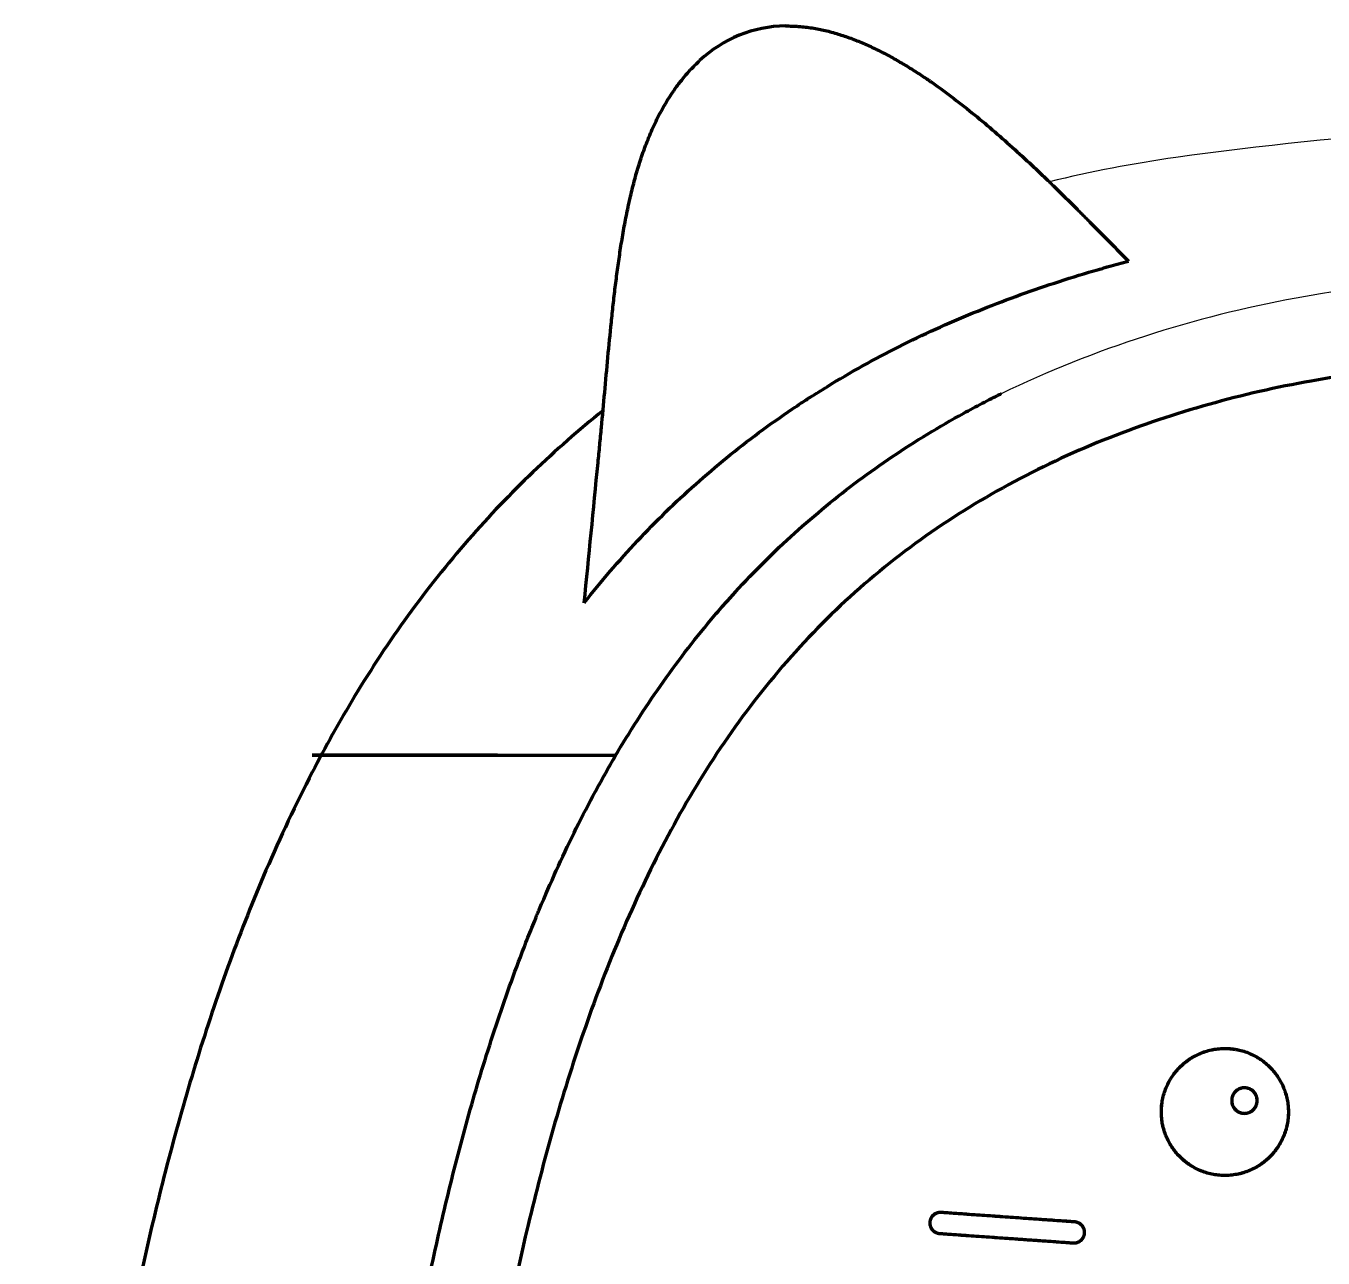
# Model space of a CAD drawing. Extents: x 56 to 5692, y -2843 to -743.
# Drawn here: x 974.9 to 1127.2, y -1911.1 to -1766.4 of the extents above; entities that cross this region are included whole.
import ezdxf

# ---------------------------------------------------------------- set-up
doc = ezdxf.new("R2010")
doc.units = 0
doc.header["$LTSCALE"] = 20
doc.header["$MEASUREMENT"] = 0
doc.layers.add('3', color=3, linetype='CONTINUOUS')

msp = doc.modelspace()

# ---------------------------------------------------------------- linework, layer by layer
at = {"layer": '3', "color": 7, "linetype": 'Continuous', "lineweight": 70}
msp.add_arc((1064.26, -1781.38), 15, 90.7246, 133.2484, dxfattribs=at)
at = {"layer": '3', "color": 7}
for centre, radius, start, end in [((1170.38, -2216.4), 438.75, 82.0799, 97.9201), ((1130.13, -1927.04), 146.6, 97.9201, 103.84), ((1170.38, -2054.53), 260.32, 79.746, 100.254), ((1148.27, -1932.31), 136.12, 100.254, 115.6298)]:
    msp.add_arc(centre, radius, start, end, dxfattribs=at)
at = {"layer": '3', "color": 7, "linetype": 'Continuous', "lineweight": 70}
for points, knots in [([(1064.07, -1766.38), (1064.33, -1766.38), (1064.72, -1766.39), (1065.12, -1766.4), (1065.31, -1766.41), (1065.38, -1766.42), (1065.51, -1766.43), (1065.58, -1766.43), (1066.17, -1766.48), (1066.69, -1766.54), (1067.72, -1766.7), (1068.23, -1766.8), (1069.24, -1767.04), (1069.74, -1767.18), (1070.74, -1767.48), (1071.24, -1767.65), (1072.22, -1768.01), (1072.7, -1768.21), (1073.66, -1768.62), (1074.14, -1768.84), (1075.07, -1769.29), (1075.54, -1769.52), (1076.45, -1770.01), (1076.9, -1770.27), (1077.8, -1770.79), (1078.25, -1771.05), (1079.13, -1771.6), (1079.57, -1771.88), (1080.22, -1772.31), (1080.55, -1772.53), (1080.87, -1772.75), (1081.08, -1772.9), (1081.19, -1772.97), (1082.16, -1773.64), (1083, -1774.26), (1084.65, -1775.52), (1085.47, -1776.17), (1087.08, -1777.48), (1087.87, -1778.15), (1089.44, -1779.51), (1090.22, -1780.2), (1091.76, -1781.59), (1092.53, -1782.3), (1093.67, -1783.37), (1094.04, -1783.73), (1094.8, -1784.44), (1095.17, -1784.81), (1096.29, -1785.89), (1097.03, -1786.62), (1098.14, -1787.72), (1098.69, -1788.28), (1099.24, -1788.83), (1099.61, -1789.2), (1099.79, -1789.39), (1101.43, -1791.05), (1102.89, -1792.53), (1104.35, -1794.02)], [0, 0, 0, 0, 0.015625, 0.023438, 0.023438, 0.027344, 0.027344, 0.03125, 0.03125, 0.0625, 0.0625, 0.09375, 0.09375, 0.125, 0.125, 0.15625, 0.15625, 0.1875, 0.1875, 0.21875, 0.21875, 0.25, 0.25, 0.28125, 0.28125, 0.3125, 0.3125, 0.34375, 0.34375, 0.359375, 0.367188, 0.367188, 0.375, 0.375, 0.4375, 0.4375, 0.5, 0.5, 0.5625, 0.5625, 0.625, 0.625, 0.6875, 0.6875, 0.71875, 0.71875, 0.75, 0.75, 0.8125, 0.8125, 0.84375, 0.859375, 0.859375, 0.875, 0.875, 1, 1, 1, 1]), ([(1040.43, -1834.16), (1040.97, -1828.67), (1041.55, -1822.83), (1042.12, -1816.99), (1042.19, -1816.31), (1042.22, -1815.96), (1042.32, -1814.93), (1042.39, -1814.24), (1042.58, -1812.18), (1042.71, -1810.81), (1042.96, -1808.06), (1043.08, -1806.69), (1043.34, -1803.94), (1043.47, -1802.57), (1043.69, -1800.51), (1043.76, -1799.82), (1043.91, -1798.45), (1043.99, -1797.76), (1044.16, -1796.39), (1044.25, -1795.71), (1044.43, -1794.34), (1044.53, -1793.66), (1044.73, -1792.3), (1044.84, -1791.62), (1045.07, -1790.26), (1045.2, -1789.58), (1045.46, -1788.23), (1045.6, -1787.56), (1045.9, -1786.21), (1046.07, -1785.54), (1046.41, -1784.21), (1046.6, -1783.55), (1046.91, -1782.56), (1047.01, -1782.23), (1047.17, -1781.73), (1047.26, -1781.49), (1047.34, -1781.24), (1047.4, -1781.08), (1047.43, -1781), (1047.7, -1780.26), (1047.95, -1779.62), (1048.49, -1778.35), (1049.07, -1777.1), (1050.07, -1775.29), (1050.83, -1774.13), (1051.35, -1773.43), (1051.45, -1773.29), (1051.61, -1773.08), (1051.66, -1773.01), (1051.77, -1772.88), (1052.04, -1772.53), (1052.32, -1772.2), (1053, -1771.42), (1053.48, -1770.93), (1053.98, -1770.46)], [0, 0, 0, 0, 0.25, 0.265625, 0.265625, 0.28125, 0.28125, 0.3125, 0.3125, 0.375, 0.375, 0.4375, 0.4375, 0.5, 0.5, 0.53125, 0.53125, 0.5625, 0.5625, 0.59375, 0.59375, 0.625, 0.625, 0.65625, 0.65625, 0.6875, 0.6875, 0.71875, 0.71875, 0.75, 0.75, 0.78125, 0.78125, 0.796875, 0.796875, 0.804687, 0.808594, 0.808594, 0.8125, 0.8125, 0.84375, 0.84375, 0.875, 0.90625, 0.9375, 0.9375, 0.945312, 0.945312, 0.949219, 0.949219, 0.953125, 0.96875, 0.96875, 1, 1, 1, 1]), ([(1040.43, -1834.16), (1042.42, -1831.63), (1044.51, -1829.2), (1047.78, -1825.71), (1048.89, -1824.57), (1051.17, -1822.35), (1052.33, -1821.26), (1054.71, -1819.14), (1055.92, -1818.11), (1058.4, -1816.1), (1059.66, -1815.11), (1062.23, -1813.21), (1063.55, -1812.28), (1065.22, -1811.15), (1065.72, -1810.81), (1066.23, -1810.48), (1066.57, -1810.26), (1066.74, -1810.15), (1067.59, -1809.6), (1068.27, -1809.18), (1070.33, -1807.91), (1071.72, -1807.1), (1074.52, -1805.54), (1075.94, -1804.79), (1078.79, -1803.35), (1080.23, -1802.66), (1083.14, -1801.34), (1084.61, -1800.71), (1087.57, -1799.49), (1089.06, -1798.91), (1092.06, -1797.8), (1093.57, -1797.28), (1096.62, -1796.26), (1098.15, -1795.78), (1100.08, -1795.21), (1100.47, -1795.1), (1101.05, -1794.93), (1101.25, -1794.87), (1101.63, -1794.76), (1102.6, -1794.49), (1103.57, -1794.22), (1104.35, -1794.02)], [0, 0, 0, 0, 0.125, 0.125, 0.1875, 0.1875, 0.25, 0.25, 0.3125, 0.3125, 0.375, 0.375, 0.4375, 0.4375, 0.453125, 0.460938, 0.460938, 0.46875, 0.46875, 0.5, 0.5, 0.5625, 0.5625, 0.625, 0.625, 0.6875, 0.6875, 0.75, 0.75, 0.8125, 0.8125, 0.875, 0.875, 0.9375, 0.9375, 0.953125, 0.953125, 0.960937, 0.960937, 0.96875, 1, 1, 1, 1]), ([(1132.72, -1807.06), (1130.41, -1807.34), (1124.03, -1808.3), (1113.73, -1810.65), (1098.13, -1815.85), (1083.56, -1823.52), (1070.9, -1833.77), (1062.56, -1842.6), (1055.42, -1852.35), (1049.41, -1862.74), (1044.39, -1873.57), (1038.81, -1888.36), (1033.53, -1907.21), (1029.08, -1929.92), (1025.92, -1952.45), (1023.76, -1989.65), (1022.45, -2011.41), (1021.69, -2039.71), (1022.44, -2221.48), (1025.36, -2252.32), (1029.11, -2274.53), (1032.67, -2289.73), (1036.98, -2303.26), (1042.03, -2314.94), (1047.77, -2324.77), (1056.28, -2335.59), (1068.39, -2345.34), (1085.15, -2352.87), (1101.22, -2356.8), (1115.45, -2358.87), (1126.75, -2359.92), (1135.56, -2360.34), (1141.48, -2360.48), (1144.46, -2360.52), (1147.42, -2360.53), (1149.4, -2360.53), (1150.38, -2360.53)], [0.0112064, 0.0112064, 0.0112064, 0.0112064, 0.015625, 0.0234375, 0.03125, 0.046875, 0.0546875, 0.0625, 0.0703125, 0.078125, 0.0859375, 0.09375, 0.109375, 0.125, 0.140625, 0.15625, 0.171875, 0.1875, 0.21875, 0.25, 0.265625, 0.28125, 0.296875, 0.3125, 0.328125, 0.34375, 0.375, 0.40625, 0.4375, 0.453125, 0.46875, 0.484375, 0.4882812, 0.4921875, 0.4960938, 0.4999694, 0.4999694, 0.4999694, 0.4999694]), ([(1150.38, -2362.66), (1150.33, -2362.66), (1150.28, -2362.66), (1149.82, -2362.66), (1147.76, -2362.66), (1145.7, -2362.66), (1142.41, -2362.63), (1140.76, -2362.61), (1138.3, -2362.56), (1137.48, -2362.54), (1135.84, -2362.49), (1134.2, -2362.44), (1132.56, -2362.39), (1131.33, -2362.34), (1130.72, -2362.31), (1130, -2362.28), (1129.7, -2362.27), (1129.49, -2362.26), (1129.39, -2362.25), (1127.65, -2362.17), (1126.04, -2362.08), (1122.86, -2361.89), (1121.28, -2361.78), (1118.18, -2361.55), (1116.65, -2361.42), (1113.62, -2361.14), (1112.12, -2360.99), (1109.16, -2360.67), (1107.7, -2360.5), (1104.81, -2360.14), (1103.39, -2359.94), (1101.27, -2359.63), (1100.57, -2359.53), (1099.53, -2359.36), (1099.18, -2359.31), (1098.49, -2359.19), (1098.14, -2359.14), (1096.43, -2358.85), (1095.08, -2358.61), (1092.44, -2358.1), (1091.15, -2357.84), (1088.6, -2357.29), (1087.36, -2357), (1084.9, -2356.4), (1083.7, -2356.09), (1081.33, -2355.45), (1080.16, -2355.11), (1077.87, -2354.41), (1076.74, -2354.04), (1073.42, -2352.91), (1071.28, -2352.1), (1068.94, -2351.11), (1068.68, -2351), (1068.17, -2350.77), (1067.4, -2350.43), (1066.64, -2350.09), (1065.14, -2349.38), (1064.16, -2348.89), (1061.28, -2347.39), (1059.44, -2346.33), (1055.89, -2344.06), (1054.18, -2342.85), (1051.72, -2340.93), (1050.91, -2340.27), (1049.33, -2338.91), (1048.55, -2338.21), (1046.27, -2336.05), (1044.8, -2334.52), (1042.69, -2332.09), (1042, -2331.26), (1041.15, -2330.19), (1040.98, -2329.97), (1040.64, -2329.53), (1040.47, -2329.32), (1039.98, -2328.66), (1039.65, -2328.21), (1038.67, -2326.86), (1038.04, -2325.94), (1036.81, -2324.07), (1036.21, -2323.11), (1034.45, -2320.18), (1033.33, -2318.15), (1031.22, -2313.92), (1030.21, -2311.74), (1028.31, -2307.21), (1027.4, -2304.86), (1026.12, -2301.24), (1025.7, -2300.01), (1024.89, -2297.52), (1024.5, -2296.26), (1024.02, -2294.66), (1023.87, -2294.17), (1023.73, -2293.69), (1023.64, -2293.36), (1023.59, -2293.2), (1023.36, -2292.39), (1023.18, -2291.74), (1022.63, -2289.77), (1022.29, -2288.45), (1021.27, -2284.45), (1020.64, -2281.75), (1019.47, -2276.26), (1018.92, -2273.48), (1017.9, -2267.84), (1017.42, -2264.99), (1016.54, -2259.22), (1016.14, -2256.31), (1015.39, -2250.43), (1015.05, -2247.46), (1014.42, -2241.46), (1014.13, -2238.44), (1013.75, -2233.87), (1013.62, -2232.35), (1013.48, -2230.43), (1013.45, -2230.04), (1013.4, -2229.28), (1013.31, -2228.12), (1013.24, -2226.97), (1012.98, -2223.12), (1012.81, -2220.03), (1012.5, -2213.85), (1012.38, -2210.74), (1012.18, -2204.53), (1012.1, -2201.41), (1011.99, -2195.17), (1011.97, -2192.05), (1011.95, -2037.78), (1011.97, -2034.65), (1012.05, -2028.37), (1012.11, -2025.22), (1012.28, -2018.93), (1012.39, -2015.77), (1012.65, -2009.46), (1012.8, -2006.3), (1013.15, -1999.98), (1013.35, -1996.82), (1013.8, -1990.48), (1014.05, -1987.31), (1014.6, -1965.97), (1014.9, -1962.8), (1015.55, -1956.45), (1015.91, -1953.27), (1016.68, -1946.91), (1017.09, -1943.73), (1017.99, -1937.38), (1018.47, -1934.19), (1019.5, -1927.83), (1020.05, -1924.65), (1020.79, -1920.67), (1020.94, -1919.88), (1021.17, -1918.68), (1021.24, -1918.29), (1021.4, -1917.49), (1021.79, -1915.5), (1022.2, -1913.52), (1023.22, -1908.77), (1023.94, -1905.61), (1025.11, -1900.9), (1025.51, -1899.33), (1026.34, -1896.2), (1026.77, -1894.64), (1027.66, -1891.53), (1028.12, -1889.97), (1029.07, -1886.88), (1029.57, -1885.33), (1030.59, -1882.25), (1031.12, -1880.72), (1032.21, -1877.66), (1032.78, -1876.14), (1033.66, -1873.86), (1033.96, -1873.1), (1034.42, -1871.97), (1034.65, -1871.4), (1034.88, -1870.83), (1035.04, -1870.46), (1035.11, -1870.27), (1035.82, -1868.57), (1036.48, -1867.08), (1038.49, -1862.63), (1039.92, -1859.71), (1042.22, -1855.42), (1043, -1854.01), (1044.63, -1851.21), (1045.47, -1849.82), (1048.08, -1845.72), (1049.92, -1843.04), (1052.88, -1839.14), (1053.9, -1837.86), (1055.47, -1835.96), (1056.01, -1835.34), (1056.68, -1834.56), (1056.82, -1834.4), (1057.09, -1834.09), (1057.5, -1833.63), (1059.02, -1831.95), (1060.43, -1830.47), (1062.75, -1828.17), (1063.93, -1827.05), (1067.55, -1823.78), (1070.05, -1821.72), (1073.96, -1818.81), (1075.28, -1817.88), (1077.98, -1816.06), (1079.35, -1815.18), (1082.15, -1813.48), (1083.56, -1812.66), (1085.72, -1811.48), (1086.81, -1810.89), (1088.1, -1810.23), (1088.75, -1809.91), (1089.07, -1809.75), (1089.23, -1809.67), (1089.31, -1809.63), (1089.35, -1809.61), (1089.37, -1809.6), (1089.38, -1809.59), (1089.39, -1809.59)], [0.5496866, 0.5496866, 0.5496866, 0.5496866, 0.5498047, 0.5498047, 0.5507812, 0.5546875, 0.5546875, 0.5585937, 0.5585937, 0.5605469, 0.5605469, 0.5625, 0.5644531, 0.5644531, 0.5654297, 0.565918, 0.5661621, 0.5661621, 0.5664062, 0.5664062, 0.5703125, 0.5703125, 0.5742187, 0.5742187, 0.578125, 0.578125, 0.5820312, 0.5820312, 0.5859375, 0.5859375, 0.5898437, 0.5898437, 0.5917969, 0.5917969, 0.5927734, 0.5927734, 0.59375, 0.59375, 0.5976562, 0.5976562, 0.6015625, 0.6015625, 0.6054687, 0.6054687, 0.609375, 0.609375, 0.6132812, 0.6132812, 0.6171875, 0.6171875, 0.625, 0.625, 0.6259766, 0.6259766, 0.6269531, 0.6289062, 0.6289062, 0.6328125, 0.6328125, 0.640625, 0.640625, 0.6484375, 0.6484375, 0.6523437, 0.6523437, 0.65625, 0.65625, 0.6640625, 0.6640625, 0.6679687, 0.6679687, 0.6689453, 0.6689453, 0.6699219, 0.6699219, 0.671875, 0.671875, 0.6757812, 0.6757812, 0.6796875, 0.6796875, 0.6875, 0.6875, 0.6953125, 0.6953125, 0.703125, 0.703125, 0.7070312, 0.7070312, 0.7109375, 0.7109375, 0.7119141, 0.7124023, 0.7124023, 0.7128906, 0.7128906, 0.7148437, 0.7148437, 0.71875, 0.71875, 0.7265625, 0.7265625, 0.734375, 0.734375, 0.7421875, 0.7421875, 0.75, 0.75, 0.7578125, 0.7578125, 0.765625, 0.765625, 0.7695312, 0.7695312, 0.7705078, 0.7705078, 0.7714844, 0.7734375, 0.7734375, 0.78125, 0.78125, 0.7890625, 0.7890625, 0.796875, 0.796875, 0.8046875, 0.8046875, 0.8125, 0.8125, 0.8203125, 0.8203125, 0.828125, 0.828125, 0.8359375, 0.8359375, 0.84375, 0.84375, 0.8515625, 0.8515625, 0.859375, 0.859375, 0.8671875, 0.8671875, 0.875, 0.875, 0.8828125, 0.8828125, 0.890625, 0.890625, 0.8925781, 0.8925781, 0.8935547, 0.8935547, 0.8945312, 0.8984375, 0.8984375, 0.90625, 0.90625, 0.9101562, 0.9101562, 0.9140625, 0.9140625, 0.9179687, 0.9179687, 0.921875, 0.921875, 0.9257812, 0.9257812, 0.9296875, 0.9296875, 0.9316406, 0.9316406, 0.9326172, 0.9331055, 0.9331055, 0.9335937, 0.9335937, 0.9375, 0.9375, 0.9453125, 0.9453125, 0.9492187, 0.9492187, 0.953125, 0.953125, 0.9609375, 0.9609375, 0.9648437, 0.9648437, 0.9667969, 0.9667969, 0.9672852, 0.9672852, 0.9677734, 0.96875, 0.9726562, 0.9726562, 0.9765625, 0.9765625, 0.984375, 0.984375, 0.9882812, 0.9882812, 0.9921875, 0.9921875, 0.9960937, 0.9960937, 0.9980469, 0.9990234, 0.9995117, 0.9997559, 0.9998779, 0.999939, 0.9999695, 0.9999695, 1, 1, 1, 1]), ([(1042.65, -1811.55), (1036.95, -1816.13), (1028.89, -1823.85), (1019.59, -1835.56), (1013.53, -1844.76), (1010.03, -1851.05), (1008.48, -1854.05)], [0, 0, 0, 0, 0.399624, 0.60755, 0.815476, 1, 1, 1, 1]), ([(1030.23, -1852.06), (1029.14, -1852.06), (1028.08, -1852.06), (1026.04, -1852.06), (1025.05, -1852.06), (1023.6, -1852.06), (1023.13, -1852.06), (1022.18, -1852.06), (1021.72, -1852.06), (1020.34, -1852.06), (1019.43, -1852.06), (1017.66, -1852.06), (1016.79, -1852.06), (1015.08, -1852.06), (1014.23, -1852.06), (1012.56, -1852.06), (1011.73, -1852.06), (1010.09, -1852.06), (1009.28, -1852.06), (1008.48, -1852.06)], [0, 0, 0, 0, 0.125, 0.125, 0.25, 0.25, 0.3125, 0.3125, 0.375, 0.375, 0.5, 0.5, 0.625, 0.625, 0.75, 0.75, 0.875, 0.875, 1, 1, 1, 1]), ([(1008.48, -1852.06), (1009.28, -1852.06), (1010.09, -1852.06), (1011.73, -1852.06), (1012.56, -1852.06), (1014.23, -1852.06), (1015.08, -1852.06), (1016.79, -1852.06), (1017.66, -1852.06), (1019.43, -1852.06), (1020.34, -1852.06), (1021.72, -1852.06), (1022.18, -1852.06), (1023.13, -1852.06), (1023.6, -1852.06), (1025.05, -1852.06), (1026.04, -1852.06), (1028.08, -1852.06), (1029.14, -1852.06), (1030.23, -1852.06), (1034.32, -1852.06), (1038.97, -1852.06), (1044.14, -1852.06)], [0, 0, 0, 0, 0.125, 0.125, 0.25, 0.25, 0.375, 0.375, 0.5, 0.5, 0.625, 0.625, 0.6875, 0.6875, 0.75, 0.75, 0.875, 0.875, 1, 1, 1, 1.468575, 1.468575, 1.468575, 1.468575]), ([(1008.48, -1854.06), (1006.53, -1857.82), (1001.48, -1868.59), (994.84, -1886.98), (988.96, -1909.2), (984.55, -1931.79), (980.17, -1962.23), (976.84, -2015.67), (974.9, -2210.17), (974.84, -2249.19), (975.54, -2280.56), (976.4, -2304.17), (977.34, -2323.9), (978.21, -2339.73), (978.8, -2349.64), (979.3, -2357.57), (979.68, -2363.53), (980.08, -2369.5), (980.63, -2377.46), (981.34, -2387.42), (983.13, -2411.37), (986.09, -2447.44), (992, -2511.83), (996.96, -2560.34), (1001.12, -2599.32), (1001.83, -2605.99), (1002.54, -2612.66)], [0, 0, 0, 0, 0.021915, 0.061314, 0.100713, 0.140112, 0.179511, 0.258309, 0.337107, 0.415905, 0.455304, 0.494703, 0.534103, 0.553802, 0.573502, 0.583351, 0.593201, 0.603051, 0.612901, 0.6326, 0.6523, 0.731098, 0.809896, 0.967492, 0.967492, 1, 1, 1, 1]), ([(1108.33, -1892.7), (1108.29, -1892.94), (1108.26, -1893.19), (1108.22, -1893.67), (1108.22, -1893.92), (1108.23, -1894.4), (1108.25, -1894.64), (1108.29, -1894.95), (1108.3, -1895.01), (1108.31, -1895.13), (1108.32, -1895.19), (1108.36, -1895.37), (1108.38, -1895.49), (1108.46, -1895.84), (1108.59, -1896.31), (1108.76, -1896.76), (1108.91, -1897.09), (1108.96, -1897.2), (1109.04, -1897.36), (1109.07, -1897.41), (1109.13, -1897.52), (1109.16, -1897.58), (1109.31, -1897.84), (1109.44, -1898.04), (1109.71, -1898.44), (1109.86, -1898.63), (1110.17, -1898.99), (1110.34, -1899.17), (1110.56, -1899.38), (1110.6, -1899.42), (1110.69, -1899.5), (1110.74, -1899.54), (1110.87, -1899.66), (1110.97, -1899.74), (1111.25, -1899.96), (1111.64, -1900.24), (1112.06, -1900.48), (1112.49, -1900.71), (1112.71, -1900.81), (1113.17, -1900.99), (1113.4, -1901.06), (1113.86, -1901.2), (1114.1, -1901.25), (1114.57, -1901.34), (1114.81, -1901.37), (1115.18, -1901.4), (1115.3, -1901.41), (1115.49, -1901.41), (1115.55, -1901.42), (1115.67, -1901.42), (1115.98, -1901.42), (1116.28, -1901.4), (1116.77, -1901.34), (1117.01, -1901.3), (1117.37, -1901.23), (1117.49, -1901.2), (1117.73, -1901.13), (1117.84, -1901.1), (1118.2, -1900.99), (1118.66, -1900.81), (1119.1, -1900.59), (1119.53, -1900.36), (1119.74, -1900.22), (1119.99, -1900.05), (1120.04, -1900.01), (1120.14, -1899.94), (1120.19, -1899.9), (1120.34, -1899.79), (1120.43, -1899.71), (1120.72, -1899.47), (1121.07, -1899.13), (1121.4, -1898.76), (1121.62, -1898.47), (1121.7, -1898.37), (1121.81, -1898.22), (1121.84, -1898.17), (1121.91, -1898.06), (1121.94, -1898.01), (1122.11, -1897.75), (1122.23, -1897.54), (1122.45, -1897.1), (1122.65, -1896.65), (1122.81, -1896.19), (1122.89, -1895.89), (1122.9, -1895.83), (1122.93, -1895.71), (1122.98, -1895.53), (1123.01, -1895.35), (1123.07, -1894.99), (1123.1, -1894.75), (1123.14, -1894.26), (1123.15, -1894.02), (1123.14, -1893.71), (1123.14, -1893.65), (1123.13, -1893.53), (1123.13, -1893.47), (1123.11, -1893.28), (1123.1, -1893.16), (1123.06, -1892.8), (1123.01, -1892.56), (1122.91, -1892.09), (1122.84, -1891.85), (1122.73, -1891.51), (1122.69, -1891.39), (1122.62, -1891.22), (1122.6, -1891.17), (1122.56, -1891.05), (1122.53, -1891), (1122.41, -1890.72), (1122.3, -1890.5), (1122.06, -1890.08), (1121.93, -1889.88), (1121.65, -1889.48), (1121.51, -1889.29), (1121.31, -1889.06), (1121.27, -1889.01), (1121.19, -1888.92), (1121.15, -1888.88), (1121.02, -1888.75), (1120.93, -1888.66), (1120.67, -1888.41), (1120.31, -1888.09), (1119.92, -1887.81), (1119.61, -1887.61), (1119.51, -1887.55), (1119.35, -1887.46), (1119.3, -1887.43), (1119.19, -1887.37), (1119.13, -1887.34), (1118.86, -1887.2), (1118.64, -1887.1), (1118.19, -1886.93), (1117.73, -1886.77), (1117.26, -1886.66), (1116.96, -1886.61), (1116.9, -1886.6), (1116.78, -1886.58), (1116.72, -1886.57), (1116.53, -1886.55), (1116.41, -1886.53), (1116.05, -1886.5), (1115.8, -1886.5), (1115.32, -1886.5), (1115.07, -1886.52), (1114.71, -1886.56), (1114.59, -1886.58), (1114.41, -1886.61), (1114.35, -1886.62), (1114.23, -1886.64), (1114.16, -1886.65), (1113.86, -1886.72), (1113.39, -1886.85), (1112.93, -1887.02), (1112.48, -1887.21), (1112.26, -1887.32), (1111.99, -1887.47), (1111.94, -1887.5), (1111.83, -1887.57), (1111.78, -1887.6), (1111.62, -1887.7), (1111.52, -1887.77), (1111.21, -1887.98), (1110.83, -1888.28), (1110.47, -1888.62), (1110.21, -1888.89), (1110.13, -1888.98), (1110.01, -1889.12), (1109.97, -1889.16), (1109.89, -1889.26), (1109.85, -1889.31), (1109.66, -1889.55), (1109.52, -1889.75), (1109.25, -1890.17), (1109.01, -1890.59), (1108.81, -1891.04), (1108.7, -1891.33), (1108.68, -1891.39), (1108.63, -1891.51), (1108.57, -1891.68), (1108.52, -1891.86), (1108.42, -1892.22), (1108.37, -1892.46), (1108.33, -1892.7)], [0, 0, 0, 0, 0.015625, 0.015625, 0.03125, 0.03125, 0.046875, 0.046875, 0.050781, 0.050781, 0.054687, 0.054687, 0.0625, 0.0625, 0.078125, 0.09375, 0.09375, 0.101562, 0.101562, 0.105469, 0.105469, 0.109375, 0.109375, 0.125, 0.125, 0.140625, 0.140625, 0.15625, 0.15625, 0.160156, 0.160156, 0.164062, 0.164062, 0.171875, 0.171875, 0.1875, 0.203125, 0.203125, 0.21875, 0.21875, 0.234375, 0.234375, 0.25, 0.25, 0.265625, 0.265625, 0.273437, 0.273437, 0.277344, 0.277344, 0.28125, 0.296875, 0.296875, 0.3125, 0.3125, 0.320312, 0.320312, 0.328125, 0.328125, 0.34375, 0.359375, 0.359375, 0.375, 0.375, 0.378906, 0.378906, 0.382812, 0.382812, 0.390625, 0.390625, 0.40625, 0.421875, 0.421875, 0.429687, 0.429687, 0.433594, 0.433594, 0.4375, 0.4375, 0.453125, 0.453125, 0.46875, 0.484375, 0.484375, 0.488281, 0.488281, 0.492187, 0.5, 0.5, 0.515625, 0.515625, 0.53125, 0.53125, 0.535156, 0.535156, 0.539062, 0.539062, 0.546875, 0.546875, 0.5625, 0.5625, 0.578125, 0.578125, 0.585937, 0.585937, 0.589844, 0.589844, 0.59375, 0.59375, 0.609375, 0.609375, 0.625, 0.625, 0.640625, 0.640625, 0.644531, 0.644531, 0.648437, 0.648437, 0.65625, 0.65625, 0.671875, 0.6875, 0.6875, 0.695312, 0.695312, 0.699219, 0.699219, 0.703125, 0.703125, 0.71875, 0.71875, 0.734375, 0.75, 0.75, 0.753906, 0.753906, 0.757812, 0.757812, 0.765625, 0.765625, 0.78125, 0.78125, 0.796875, 0.796875, 0.804687, 0.804687, 0.808594, 0.808594, 0.8125, 0.8125, 0.828125, 0.84375, 0.84375, 0.859375, 0.859375, 0.863281, 0.863281, 0.867187, 0.867187, 0.875, 0.875, 0.890625, 0.90625, 0.90625, 0.914062, 0.914062, 0.917969, 0.917969, 0.921875, 0.921875, 0.9375, 0.9375, 0.953125, 0.96875, 0.96875, 0.972656, 0.972656, 0.976562, 0.984375, 0.984375, 1, 1, 1, 1]), ([(1123.14, -1893.96), (1123.14, -1893.71), (1123.12, -1893.22), (1123.05, -1892.74), (1122.95, -1892.27), (1122.9, -1892.03), (1122.79, -1891.68), (1122.75, -1891.57), (1122.67, -1891.34), (1122.63, -1891.22), (1122.49, -1890.89), (1122.28, -1890.45), (1122.03, -1890.04), (1121.83, -1889.73), (1121.76, -1889.63), (1121.65, -1889.49), (1121.62, -1889.44), (1121.54, -1889.34), (1121.5, -1889.3), (1121.31, -1889.06), (1121.15, -1888.88), (1120.81, -1888.54), (1120.45, -1888.21), (1120.07, -1887.92), (1119.82, -1887.75), (1119.77, -1887.71), (1119.66, -1887.65), (1119.61, -1887.62), (1119.46, -1887.52), (1119.35, -1887.46), (1119.03, -1887.29), (1118.81, -1887.18), (1118.37, -1886.99), (1118.14, -1886.91), (1117.68, -1886.76), (1117.44, -1886.7), (1117.14, -1886.64), (1117.08, -1886.63), (1116.96, -1886.61), (1116.78, -1886.58), (1116.6, -1886.55), (1116.24, -1886.52), (1115.99, -1886.5), (1115.51, -1886.5), (1115.26, -1886.51), (1114.9, -1886.54), (1114.77, -1886.55), (1114.53, -1886.59), (1114.41, -1886.61), (1114.05, -1886.67), (1113.81, -1886.73), (1113.34, -1886.87), (1113.11, -1886.95), (1112.77, -1887.09), (1112.66, -1887.14), (1112.49, -1887.22), (1112.43, -1887.24), (1112.32, -1887.3), (1112.27, -1887.33), (1111.99, -1887.47), (1111.78, -1887.6), (1111.37, -1887.87), (1111.17, -1888.01), (1110.79, -1888.32), (1110.61, -1888.49), (1110.39, -1888.7), (1110.34, -1888.75), (1110.26, -1888.84), (1110.21, -1888.88), (1110.09, -1889.02), (1110.01, -1889.11), (1109.77, -1889.4), (1109.48, -1889.79), (1109.22, -1890.21), (1109.05, -1890.54), (1108.99, -1890.65), (1108.91, -1890.82), (1108.89, -1890.87), (1108.84, -1890.99), (1108.81, -1891.04), (1108.7, -1891.33), (1108.61, -1891.56), (1108.47, -1892.03), (1108.41, -1892.26), (1108.32, -1892.74), (1108.28, -1892.99), (1108.25, -1893.29), (1108.25, -1893.35), (1108.24, -1893.48), (1108.23, -1893.66), (1108.22, -1893.84), (1108.22, -1894.21), (1108.24, -1894.45), (1108.28, -1894.93), (1108.32, -1895.17), (1108.38, -1895.47), (1108.39, -1895.53), (1108.42, -1895.65), (1108.43, -1895.71), (1108.47, -1895.89), (1108.51, -1896.01), (1108.61, -1896.35), (1108.77, -1896.81), (1108.98, -1897.24), (1109.15, -1897.56), (1109.21, -1897.67), (1109.3, -1897.82), (1109.33, -1897.88), (1109.4, -1897.98), (1109.43, -1898.03), (1109.6, -1898.28), (1109.74, -1898.48), (1110.05, -1898.85), (1110.21, -1899.03), (1110.54, -1899.37), (1110.72, -1899.53), (1110.95, -1899.73), (1111, -1899.77), (1111.1, -1899.84), (1111.15, -1899.88), (1111.29, -1899.99), (1111.39, -1900.06), (1111.69, -1900.26), (1112.1, -1900.52), (1112.53, -1900.73), (1112.87, -1900.87), (1112.98, -1900.91), (1113.15, -1900.98), (1113.21, -1901), (1113.32, -1901.04), (1113.38, -1901.06), (1113.67, -1901.15), (1113.91, -1901.21), (1114.39, -1901.31), (1114.62, -1901.35), (1115.11, -1901.4), (1115.41, -1901.42), (1115.72, -1901.42), (1115.84, -1901.42), (1115.9, -1901.41), (1116.09, -1901.41), (1116.21, -1901.4), (1116.58, -1901.37), (1116.82, -1901.33), (1117.3, -1901.25), (1117.54, -1901.19), (1117.89, -1901.09), (1118.01, -1901.05), (1118.18, -1900.99), (1118.24, -1900.97), (1118.36, -1900.92), (1118.41, -1900.9), (1118.7, -1900.78), (1118.93, -1900.68), (1119.36, -1900.45), (1119.57, -1900.33), (1119.98, -1900.06), (1120.18, -1899.91), (1120.42, -1899.72), (1120.47, -1899.68), (1120.56, -1899.6), (1120.61, -1899.56), (1120.75, -1899.43), (1120.84, -1899.35), (1121.1, -1899.09), (1121.44, -1898.73), (1121.73, -1898.33), (1121.94, -1898.03), (1122, -1897.92), (1122.1, -1897.76), (1122.13, -1897.71), (1122.19, -1897.6), (1122.22, -1897.55), (1122.37, -1897.28), (1122.47, -1897.05), (1122.66, -1896.6), (1122.75, -1896.37), (1122.85, -1896.02), (1122.89, -1895.9), (1122.95, -1895.67), (1122.97, -1895.55), (1123.05, -1895.18), (1123.08, -1894.94), (1123.12, -1894.57), (1123.13, -1894.45), (1123.14, -1894.2), (1123.14, -1894.08), (1123.14, -1893.96)], [0, 0, 0, 0, 0.015625, 0.03125, 0.03125, 0.046875, 0.046875, 0.054688, 0.054688, 0.0625, 0.0625, 0.078125, 0.09375, 0.09375, 0.101563, 0.101563, 0.105469, 0.105469, 0.109375, 0.109375, 0.125, 0.125, 0.140625, 0.15625, 0.15625, 0.160156, 0.160156, 0.164063, 0.164063, 0.171875, 0.171875, 0.1875, 0.1875, 0.203125, 0.203125, 0.21875, 0.21875, 0.222656, 0.222656, 0.226563, 0.234375, 0.234375, 0.25, 0.25, 0.265625, 0.265625, 0.273438, 0.273438, 0.28125, 0.28125, 0.296875, 0.296875, 0.3125, 0.3125, 0.320313, 0.320313, 0.324219, 0.324219, 0.328125, 0.328125, 0.34375, 0.34375, 0.359375, 0.359375, 0.375, 0.375, 0.378906, 0.378906, 0.382813, 0.382813, 0.390625, 0.390625, 0.40625, 0.421875, 0.421875, 0.429688, 0.429688, 0.433594, 0.433594, 0.4375, 0.4375, 0.453125, 0.453125, 0.46875, 0.46875, 0.484375, 0.484375, 0.488281, 0.488281, 0.492188, 0.5, 0.5, 0.515625, 0.515625, 0.53125, 0.53125, 0.535156, 0.535156, 0.539063, 0.539063, 0.546875, 0.546875, 0.5625, 0.578125, 0.578125, 0.585938, 0.585938, 0.589844, 0.589844, 0.59375, 0.59375, 0.609375, 0.609375, 0.625, 0.625, 0.640625, 0.640625, 0.644531, 0.644531, 0.648438, 0.648438, 0.65625, 0.65625, 0.671875, 0.6875, 0.6875, 0.695313, 0.695313, 0.699219, 0.699219, 0.703125, 0.703125, 0.71875, 0.71875, 0.734375, 0.734375, 0.75, 0.753906, 0.753906, 0.757813, 0.757813, 0.765625, 0.765625, 0.78125, 0.78125, 0.796875, 0.796875, 0.804688, 0.804688, 0.808594, 0.808594, 0.8125, 0.8125, 0.828125, 0.828125, 0.84375, 0.84375, 0.859375, 0.859375, 0.863281, 0.863281, 0.867188, 0.867188, 0.875, 0.875, 0.890625, 0.90625, 0.90625, 0.914063, 0.914063, 0.917969, 0.917969, 0.921875, 0.921875, 0.9375, 0.9375, 0.953125, 0.953125, 0.960938, 0.960938, 0.96875, 0.96875, 0.984375, 0.984375, 0.992188, 0.992188, 1, 1, 1, 1]), ([(1116.68, -1891.87), (1116.73, -1891.78), (1116.78, -1891.7), (1116.88, -1891.59), (1116.92, -1891.56), (1116.97, -1891.51), (1116.99, -1891.49), (1117.03, -1891.46), (1117.05, -1891.44), (1117.15, -1891.37), (1117.23, -1891.31), (1117.34, -1891.26), (1117.36, -1891.25), (1117.41, -1891.23), (1117.43, -1891.22), (1117.5, -1891.19), (1117.55, -1891.18), (1117.69, -1891.14), (1117.79, -1891.13), (1117.91, -1891.12), (1117.94, -1891.12), (1117.99, -1891.12), (1118.06, -1891.12), (1118.18, -1891.13), (1118.28, -1891.15), (1118.35, -1891.17), (1118.37, -1891.17), (1118.42, -1891.19), (1118.44, -1891.19), (1118.56, -1891.23), (1118.65, -1891.27), (1118.75, -1891.34), (1118.77, -1891.35), (1118.82, -1891.38), (1118.84, -1891.39), (1118.9, -1891.43), (1118.93, -1891.46), (1119.04, -1891.56), (1119.11, -1891.63), (1119.18, -1891.73), (1119.2, -1891.75), (1119.22, -1891.79), (1119.24, -1891.81), (1119.28, -1891.87), (1119.32, -1891.95), (1119.36, -1892.04), (1119.39, -1892.11), (1119.4, -1892.13), (1119.41, -1892.18), (1119.42, -1892.2), (1119.45, -1892.32), (1119.47, -1892.42), (1119.48, -1892.57), (1119.48, -1892.61), (1119.47, -1892.69), (1119.47, -1892.71), (1119.47, -1892.76), (1119.47, -1892.79), (1119.45, -1892.91), (1119.43, -1893), (1119.39, -1893.12), (1119.38, -1893.14), (1119.36, -1893.19), (1119.35, -1893.21), (1119.32, -1893.28), (1119.3, -1893.32), (1119.23, -1893.45), (1119.17, -1893.53), (1119.09, -1893.63), (1119.07, -1893.64), (1119.04, -1893.68), (1119.02, -1893.7), (1118.96, -1893.75), (1118.89, -1893.81), (1118.81, -1893.87), (1118.74, -1893.91), (1118.72, -1893.92), (1118.68, -1893.94), (1118.66, -1893.96), (1118.55, -1894.01), (1118.45, -1894.05), (1118.31, -1894.08), (1118.26, -1894.09), (1118.16, -1894.11), (1118.11, -1894.11), (1118.02, -1894.12), (1117.97, -1894.12), (1117.87, -1894.12), (1117.82, -1894.11), (1117.75, -1894.1), (1117.72, -1894.1), (1117.67, -1894.09), (1117.65, -1894.08), (1117.58, -1894.07), (1117.48, -1894.04), (1117.39, -1894), (1117.33, -1893.97), (1117.31, -1893.96), (1117.26, -1893.94), (1117.24, -1893.93), (1117.14, -1893.86), (1117.06, -1893.81), (1116.95, -1893.71), (1116.91, -1893.68), (1116.86, -1893.62), (1116.85, -1893.61), (1116.81, -1893.57), (1116.8, -1893.55), (1116.73, -1893.45), (1116.67, -1893.37), (1116.62, -1893.26), (1116.61, -1893.24), (1116.59, -1893.2), (1116.58, -1893.17), (1116.56, -1893.1), (1116.54, -1893.06), (1116.5, -1892.92), (1116.49, -1892.82), (1116.48, -1892.7), (1116.48, -1892.67), (1116.48, -1892.62), (1116.48, -1892.55), (1116.49, -1892.43), (1116.5, -1892.33), (1116.52, -1892.26), (1116.53, -1892.24), (1116.54, -1892.19), (1116.55, -1892.16), (1116.59, -1892.05), (1116.63, -1891.96), (1116.68, -1891.87)], [0, 0, 0, 0, 0.03125, 0.03125, 0.046875, 0.046875, 0.054688, 0.054688, 0.0625, 0.0625, 0.09375, 0.09375, 0.101563, 0.101563, 0.109375, 0.109375, 0.125, 0.125, 0.15625, 0.15625, 0.164063, 0.164063, 0.171875, 0.1875, 0.203125, 0.203125, 0.210938, 0.210938, 0.21875, 0.21875, 0.25, 0.25, 0.257813, 0.257813, 0.265625, 0.265625, 0.28125, 0.28125, 0.3125, 0.3125, 0.320313, 0.320313, 0.328125, 0.328125, 0.34375, 0.359375, 0.359375, 0.367188, 0.367188, 0.375, 0.375, 0.40625, 0.40625, 0.421875, 0.421875, 0.429688, 0.429688, 0.4375, 0.4375, 0.46875, 0.46875, 0.476563, 0.476563, 0.484375, 0.484375, 0.5, 0.5, 0.53125, 0.53125, 0.539063, 0.539063, 0.546875, 0.546875, 0.5625, 0.578125, 0.578125, 0.585938, 0.585938, 0.59375, 0.59375, 0.625, 0.625, 0.640625, 0.640625, 0.65625, 0.65625, 0.671875, 0.671875, 0.6875, 0.6875, 0.695313, 0.695313, 0.703125, 0.703125, 0.71875, 0.734375, 0.734375, 0.742188, 0.742188, 0.75, 0.75, 0.78125, 0.78125, 0.796875, 0.796875, 0.804688, 0.804688, 0.8125, 0.8125, 0.84375, 0.84375, 0.851563, 0.851563, 0.859375, 0.859375, 0.875, 0.875, 0.90625, 0.90625, 0.914063, 0.914063, 0.921875, 0.9375, 0.953125, 0.953125, 0.960938, 0.960938, 0.96875, 0.96875, 1, 1, 1, 1]), ([(1119.48, -1892.62), (1119.48, -1892.72), (1119.47, -1892.82), (1119.44, -1892.96), (1119.43, -1893.01), (1119.4, -1893.08), (1119.4, -1893.1), (1119.38, -1893.15), (1119.37, -1893.17), (1119.32, -1893.29), (1119.28, -1893.37), (1119.21, -1893.47), (1119.19, -1893.5), (1119.16, -1893.54), (1119.15, -1893.55), (1119.1, -1893.61), (1119.07, -1893.65), (1118.96, -1893.75), (1118.89, -1893.82), (1118.78, -1893.88), (1118.76, -1893.9), (1118.72, -1893.92), (1118.7, -1893.94), (1118.63, -1893.97), (1118.54, -1894.01), (1118.45, -1894.04), (1118.38, -1894.06), (1118.35, -1894.07), (1118.3, -1894.08), (1118.28, -1894.09), (1118.16, -1894.11), (1118.06, -1894.12), (1117.94, -1894.12), (1117.91, -1894.12), (1117.86, -1894.11), (1117.84, -1894.11), (1117.77, -1894.1), (1117.72, -1894.1), (1117.57, -1894.07), (1117.48, -1894.04), (1117.37, -1893.99), (1117.35, -1893.98), (1117.3, -1893.96), (1117.28, -1893.95), (1117.22, -1893.91), (1117.13, -1893.86), (1117.06, -1893.8), (1117, -1893.76), (1116.98, -1893.74), (1116.94, -1893.71), (1116.93, -1893.69), (1116.84, -1893.6), (1116.78, -1893.53), (1116.7, -1893.41), (1116.67, -1893.37), (1116.64, -1893.3), (1116.63, -1893.28), (1116.61, -1893.24), (1116.6, -1893.21), (1116.55, -1893.1), (1116.52, -1893.01), (1116.5, -1892.89), (1116.5, -1892.86), (1116.49, -1892.82), (1116.49, -1892.79), (1116.48, -1892.72), (1116.48, -1892.67), (1116.48, -1892.52), (1116.49, -1892.42), (1116.51, -1892.3), (1116.51, -1892.28), (1116.53, -1892.23), (1116.53, -1892.21), (1116.55, -1892.14), (1116.59, -1892.04), (1116.63, -1891.96), (1116.66, -1891.89), (1116.68, -1891.87), (1116.7, -1891.83), (1116.72, -1891.8), (1116.79, -1891.7), (1116.85, -1891.63), (1116.95, -1891.52), (1116.99, -1891.49), (1117.05, -1891.44), (1117.07, -1891.42), (1117.11, -1891.4), (1117.13, -1891.38), (1117.23, -1891.31), (1117.32, -1891.27), (1117.43, -1891.22), (1117.46, -1891.21), (1117.5, -1891.19), (1117.53, -1891.19), (1117.6, -1891.17), (1117.69, -1891.14), (1117.79, -1891.13), (1117.87, -1891.12), (1117.89, -1891.12), (1117.94, -1891.12), (1117.96, -1891.12), (1118.09, -1891.12), (1118.19, -1891.13), (1118.33, -1891.16), (1118.38, -1891.17), (1118.45, -1891.19), (1118.47, -1891.2), (1118.52, -1891.22), (1118.54, -1891.23), (1118.65, -1891.28), (1118.74, -1891.32), (1118.84, -1891.39), (1118.86, -1891.4), (1118.9, -1891.43), (1118.92, -1891.45), (1118.97, -1891.5), (1119.01, -1891.53), (1119.11, -1891.63), (1119.17, -1891.71), (1119.24, -1891.81), (1119.25, -1891.83), (1119.28, -1891.87), (1119.29, -1891.89), (1119.32, -1891.96), (1119.37, -1892.05), (1119.4, -1892.14), (1119.42, -1892.21), (1119.43, -1892.23), (1119.44, -1892.28), (1119.44, -1892.3), (1119.47, -1892.42), (1119.48, -1892.52), (1119.48, -1892.62)], [0, 0, 0, 0, 0.03125, 0.03125, 0.046875, 0.046875, 0.054688, 0.054688, 0.0625, 0.0625, 0.09375, 0.09375, 0.101563, 0.101563, 0.109375, 0.109375, 0.125, 0.125, 0.15625, 0.15625, 0.164063, 0.164063, 0.171875, 0.171875, 0.1875, 0.203125, 0.203125, 0.210938, 0.210938, 0.21875, 0.21875, 0.25, 0.25, 0.257813, 0.257813, 0.265625, 0.265625, 0.28125, 0.28125, 0.3125, 0.3125, 0.320313, 0.320313, 0.328125, 0.328125, 0.34375, 0.359375, 0.359375, 0.367188, 0.367188, 0.375, 0.375, 0.40625, 0.40625, 0.421875, 0.421875, 0.429688, 0.429688, 0.4375, 0.4375, 0.46875, 0.46875, 0.476563, 0.476563, 0.484375, 0.484375, 0.5, 0.5, 0.53125, 0.53125, 0.539063, 0.539063, 0.546875, 0.546875, 0.5625, 0.578125, 0.578125, 0.585938, 0.585938, 0.59375, 0.59375, 0.625, 0.625, 0.640625, 0.640625, 0.648438, 0.648438, 0.65625, 0.65625, 0.6875, 0.6875, 0.695313, 0.695313, 0.703125, 0.703125, 0.71875, 0.734375, 0.734375, 0.742188, 0.742188, 0.75, 0.75, 0.78125, 0.78125, 0.796875, 0.796875, 0.804688, 0.804688, 0.8125, 0.8125, 0.84375, 0.84375, 0.851563, 0.851563, 0.859375, 0.859375, 0.875, 0.875, 0.90625, 0.90625, 0.914063, 0.914063, 0.921875, 0.921875, 0.9375, 0.953125, 0.953125, 0.960938, 0.960938, 0.96875, 0.96875, 1, 1, 1, 1]), ([(1081.43, -1906.09), (1081.47, -1906.05), (1081.51, -1906.02), (1081.59, -1905.96), (1081.64, -1905.93), (1081.71, -1905.9), (1081.73, -1905.88), (1081.77, -1905.87), (1081.78, -1905.86), (1081.8, -1905.85), (1081.86, -1905.83), (1081.92, -1905.81), (1082.02, -1905.79), (1082.07, -1905.78), (1082.15, -1905.77), (1082.17, -1905.77), (1082.23, -1905.77), (1082.26, -1905.77), (1082.3, -1905.77), (1082.33, -1905.77), (1082.34, -1905.77), (1082.38, -1905.77), (1082.45, -1905.78), (1082.93, -1905.81), (1083.39, -1905.84), (1084.6, -1905.93), (1085.42, -1905.99), (1087.05, -1906.1), (1087.87, -1906.16), (1089.1, -1906.25), (1089.51, -1906.28), (1090.34, -1906.33), (1090.75, -1906.36), (1092.82, -1906.51), (1094.48, -1906.63), (1096.56, -1906.77), (1096.98, -1906.8), (1097.61, -1906.85), (1097.82, -1906.86), (1098.04, -1906.88), (1098.05, -1906.88), (1098.08, -1906.88), (1098.12, -1906.88), (1098.16, -1906.89), (1098.21, -1906.9), (1098.23, -1906.9), (1098.28, -1906.92), (1098.31, -1906.92), (1098.38, -1906.95), (1098.43, -1906.97), (1098.52, -1907.01), (1098.57, -1907.03), (1098.64, -1907.07), (1098.66, -1907.09), (1098.7, -1907.12), (1098.72, -1907.13), (1098.78, -1907.18), (1098.82, -1907.22), (1098.89, -1907.29), (1098.92, -1907.33), (1098.99, -1907.42), (1099.04, -1907.5), (1099.09, -1907.6), (1099.12, -1907.67), (1099.13, -1907.69), (1099.14, -1907.74), (1099.15, -1907.77), (1099.17, -1907.84), (1099.18, -1907.9), (1099.2, -1908), (1099.2, -1908.05), (1099.2, -1908.13), (1099.2, -1908.16), (1099.2, -1908.21), (1099.19, -1908.24), (1099.18, -1908.32), (1099.17, -1908.37), (1099.15, -1908.47), (1099.13, -1908.52), (1099.1, -1908.58), (1099.1, -1908.6), (1099.09, -1908.62), (1099.07, -1908.66), (1099.05, -1908.69), (1099.01, -1908.76), (1098.99, -1908.81), (1098.94, -1908.87), (1098.92, -1908.89), (1098.89, -1908.92), (1098.89, -1908.93), (1098.87, -1908.95), (1098.82, -1909), (1098.73, -1909.08), (1098.65, -1909.14), (1098.59, -1909.18), (1098.58, -1909.18), (1098.55, -1909.2), (1098.52, -1909.21), (1098.48, -1909.23), (1098.41, -1909.26), (1098.36, -1909.28), (1098.29, -1909.3), (1098.26, -1909.31), (1098.21, -1909.32), (1098.18, -1909.33), (1098.11, -1909.34), (1098.05, -1909.34), (1097.98, -1909.35), (1097.95, -1909.35), (1097.91, -1909.34), (1097.9, -1909.34), (1097.87, -1909.34), (1097.86, -1909.34), (1097.8, -1909.34), (1097.65, -1909.33), (1097.08, -1909.29), (1096.58, -1909.25), (1095.36, -1909.16), (1094.54, -1909.11), (1092.92, -1908.99), (1092.11, -1908.93), (1090.5, -1908.82), (1089.7, -1908.76), (1088.09, -1908.65), (1087.29, -1908.59), (1085.7, -1908.48), (1084.91, -1908.43), (1083.72, -1908.34), (1083.33, -1908.31), (1082.73, -1908.27), (1082.54, -1908.26), (1082.29, -1908.24), (1082.24, -1908.24), (1082.18, -1908.23), (1082.17, -1908.23), (1082.15, -1908.23), (1082.11, -1908.23), (1082.07, -1908.22), (1082, -1908.21), (1081.95, -1908.2), (1081.88, -1908.18), (1081.86, -1908.17), (1081.81, -1908.15), (1081.79, -1908.14), (1081.72, -1908.11), (1081.63, -1908.07), (1081.55, -1908.01), (1081.49, -1907.97), (1081.47, -1907.95), (1081.44, -1907.92), (1081.42, -1907.9), (1081.36, -1907.85), (1081.3, -1907.78), (1081.24, -1907.7), (1081.2, -1907.63), (1081.19, -1907.61), (1081.16, -1907.57), (1081.15, -1907.54), (1081.12, -1907.48), (1081.08, -1907.38), (1081.06, -1907.28), (1081.04, -1907.22), (1081.04, -1907.21), (1081.04, -1907.18), (1081.04, -1907.17), (1081.03, -1907.13), (1081.03, -1907.1), (1081.02, -1907.03), (1081.02, -1906.97), (1081.03, -1906.87), (1081.04, -1906.82), (1081.05, -1906.75), (1081.05, -1906.74), (1081.06, -1906.71), (1081.07, -1906.67), (1081.08, -1906.64), (1081.1, -1906.56), (1081.12, -1906.51), (1081.16, -1906.44), (1081.17, -1906.42), (1081.19, -1906.38), (1081.2, -1906.37), (1081.21, -1906.35), (1081.24, -1906.29), (1081.28, -1906.24), (1081.33, -1906.18), (1081.36, -1906.15), (1081.39, -1906.12), (1081.41, -1906.1), (1081.42, -1906.1), (1081.42, -1906.09), (1081.42, -1906.09), (1081.42, -1906.09), (1081.43, -1906.09)], [0, 0, 0, 0, 0.003906, 0.003906, 0.007812, 0.007812, 0.009766, 0.009766, 0.010742, 0.010742, 0.011719, 0.015625, 0.015625, 0.019531, 0.019531, 0.021484, 0.021484, 0.023437, 0.024414, 0.024414, 0.025391, 0.025391, 0.027344, 0.03125, 0.0625, 0.0625, 0.125, 0.125, 0.1875, 0.1875, 0.21875, 0.21875, 0.25, 0.25, 0.375, 0.375, 0.40625, 0.40625, 0.421875, 0.421875, 0.422852, 0.422852, 0.423828, 0.425781, 0.425781, 0.427734, 0.427734, 0.429687, 0.429687, 0.433594, 0.433594, 0.4375, 0.4375, 0.439453, 0.439453, 0.441406, 0.441406, 0.445312, 0.445312, 0.449219, 0.449219, 0.453125, 0.457031, 0.457031, 0.458984, 0.458984, 0.460937, 0.460937, 0.464844, 0.464844, 0.46875, 0.46875, 0.470703, 0.470703, 0.472656, 0.472656, 0.476562, 0.476562, 0.480469, 0.480469, 0.481445, 0.481445, 0.482422, 0.484375, 0.484375, 0.488281, 0.488281, 0.490234, 0.490234, 0.491211, 0.491211, 0.492187, 0.496094, 0.5, 0.5, 0.500977, 0.500977, 0.501953, 0.503906, 0.503906, 0.507812, 0.507812, 0.509766, 0.509766, 0.511719, 0.511719, 0.515625, 0.515625, 0.517578, 0.517578, 0.518555, 0.518555, 0.519531, 0.519531, 0.523437, 0.53125, 0.5625, 0.5625, 0.625, 0.625, 0.6875, 0.6875, 0.75, 0.75, 0.8125, 0.8125, 0.875, 0.875, 0.90625, 0.90625, 0.921875, 0.921875, 0.925781, 0.925781, 0.926758, 0.926758, 0.927734, 0.929687, 0.929687, 0.933594, 0.933594, 0.935547, 0.935547, 0.9375, 0.9375, 0.941406, 0.945312, 0.945312, 0.947266, 0.947266, 0.949219, 0.949219, 0.953125, 0.957031, 0.957031, 0.958984, 0.958984, 0.960937, 0.960937, 0.964844, 0.96875, 0.96875, 0.969727, 0.969727, 0.970703, 0.970703, 0.972656, 0.972656, 0.976562, 0.976562, 0.980469, 0.980469, 0.981445, 0.981445, 0.982422, 0.984375, 0.984375, 0.988281, 0.988281, 0.990234, 0.990234, 0.991211, 0.991211, 0.992187, 0.996094, 0.996094, 0.998047, 0.999023, 0.999512, 0.999756, 0.999878, 0.999878, 1, 1, 1, 1]), ([(1097.97, -1909.35), (1097.94, -1909.35), (1097.91, -1909.34), (1097.87, -1909.34), (1097.86, -1909.34), (1097.83, -1909.34), (1097.77, -1909.33), (1097.6, -1909.32), (1097.23, -1909.3), (1096.92, -1909.27), (1096.29, -1909.23), (1095.88, -1909.2), (1094.63, -1909.11), (1093.79, -1909.05), (1092.14, -1908.94), (1091.31, -1908.88), (1089.66, -1908.76), (1088.83, -1908.7), (1087.6, -1908.62), (1087.19, -1908.59), (1086.38, -1908.53), (1085.97, -1908.5), (1084.75, -1908.41), (1083.93, -1908.36), (1082.92, -1908.28), (1082.62, -1908.26), (1082.3, -1908.24), (1082.19, -1908.23), (1082.17, -1908.23), (1082.15, -1908.23), (1082.12, -1908.23), (1082.07, -1908.22), (1082.02, -1908.21), (1081.97, -1908.2), (1081.94, -1908.19), (1081.87, -1908.17), (1081.78, -1908.14), (1081.69, -1908.1), (1081.62, -1908.06), (1081.6, -1908.05), (1081.56, -1908.02), (1081.54, -1908.01), (1081.48, -1907.96), (1081.4, -1907.9), (1081.34, -1907.82), (1081.29, -1907.76), (1081.27, -1907.74), (1081.24, -1907.7), (1081.23, -1907.68), (1081.19, -1907.62), (1081.14, -1907.53), (1081.1, -1907.43), (1081.08, -1907.36), (1081.07, -1907.33), (1081.06, -1907.3), (1081.06, -1907.28), (1081.05, -1907.26), (1081.04, -1907.19), (1081.02, -1907.08), (1081.02, -1906.97), (1081.03, -1906.91), (1081.03, -1906.89), (1081.03, -1906.87), (1081.03, -1906.85), (1081.04, -1906.81), (1081.04, -1906.79), (1081.06, -1906.71), (1081.07, -1906.66), (1081.1, -1906.58), (1081.11, -1906.54), (1081.13, -1906.51), (1081.14, -1906.48), (1081.14, -1906.47), (1081.17, -1906.41), (1081.22, -1906.32), (1081.29, -1906.23), (1081.34, -1906.17), (1081.36, -1906.15), (1081.4, -1906.12), (1081.42, -1906.1), (1081.47, -1906.04), (1081.51, -1906.01), (1081.58, -1905.97), (1081.6, -1905.95), (1081.65, -1905.93), (1081.67, -1905.91), (1081.74, -1905.88), (1081.79, -1905.86), (1081.88, -1905.82), (1081.93, -1905.81), (1082, -1905.79), (1082.03, -1905.79), (1082.08, -1905.78), (1082.1, -1905.77), (1082.18, -1905.77), (1082.23, -1905.77), (1082.29, -1905.77), (1082.3, -1905.77), (1082.33, -1905.77), (1082.34, -1905.77), (1082.38, -1905.77), (1083.19, -1905.83), (1084.01, -1905.89), (1085.6, -1906), (1086.39, -1906.05), (1087.59, -1906.14), (1088, -1906.17), (1088.8, -1906.22), (1089.2, -1906.25), (1090.41, -1906.34), (1091.22, -1906.4), (1092.84, -1906.51), (1093.65, -1906.57), (1095.28, -1906.68), (1096.09, -1906.74), (1097.11, -1906.81), (1097.42, -1906.83), (1097.78, -1906.86), (1097.94, -1906.87), (1098.01, -1906.88), (1098.03, -1906.88), (1098.05, -1906.88), (1098.08, -1906.88), (1098.11, -1906.88), (1098.19, -1906.89), (1098.24, -1906.9), (1098.33, -1906.93), (1098.43, -1906.96), (1098.52, -1907.01), (1098.59, -1907.04), (1098.61, -1907.06), (1098.65, -1907.08), (1098.67, -1907.1), (1098.73, -1907.14), (1098.81, -1907.21), (1098.88, -1907.28), (1098.93, -1907.34), (1098.95, -1907.36), (1098.98, -1907.4), (1098.99, -1907.42), (1099.03, -1907.49), (1099.08, -1907.58), (1099.12, -1907.67), (1099.14, -1907.74), (1099.15, -1907.77), (1099.16, -1907.82), (1099.17, -1907.84), (1099.19, -1907.92), (1099.2, -1908.02), (1099.2, -1908.13), (1099.2, -1908.2), (1099.19, -1908.23), (1099.19, -1908.28), (1099.18, -1908.31), (1099.17, -1908.38), (1099.16, -1908.43), (1099.13, -1908.51), (1099.12, -1908.55), (1099.11, -1908.58), (1099.1, -1908.61), (1099.09, -1908.62), (1099.06, -1908.68), (1099.01, -1908.77), (1098.95, -1908.85), (1098.9, -1908.91), (1098.88, -1908.93), (1098.85, -1908.97), (1098.83, -1908.99), (1098.77, -1909.05), (1098.69, -1909.11), (1098.6, -1909.17), (1098.54, -1909.21), (1098.51, -1909.22), (1098.47, -1909.24), (1098.44, -1909.25), (1098.37, -1909.28), (1098.32, -1909.29), (1098.25, -1909.31), (1098.22, -1909.32), (1098.17, -1909.33), (1098.15, -1909.33), (1098.09, -1909.34), (1098.06, -1909.34), (1098.01, -1909.34), (1097.99, -1909.34), (1097.98, -1909.35), (1097.97, -1909.35), (1097.97, -1909.35), (1097.97, -1909.35), (1097.97, -1909.35)], [0, 0, 0, 0, 0.001953, 0.001953, 0.00293, 0.00293, 0.003906, 0.007812, 0.015625, 0.03125, 0.03125, 0.0625, 0.0625, 0.125, 0.125, 0.1875, 0.1875, 0.25, 0.25, 0.28125, 0.28125, 0.3125, 0.3125, 0.375, 0.375, 0.390625, 0.398437, 0.399414, 0.399414, 0.400391, 0.400391, 0.402344, 0.404297, 0.404297, 0.40625, 0.40625, 0.410156, 0.414062, 0.414062, 0.416016, 0.416016, 0.417969, 0.417969, 0.421875, 0.425781, 0.425781, 0.427734, 0.427734, 0.429687, 0.429687, 0.433594, 0.4375, 0.4375, 0.439453, 0.439453, 0.44043, 0.44043, 0.441406, 0.445312, 0.449219, 0.449219, 0.450195, 0.450195, 0.451172, 0.451172, 0.453125, 0.453125, 0.457031, 0.457031, 0.458984, 0.459961, 0.459961, 0.460937, 0.460937, 0.464844, 0.46875, 0.46875, 0.470703, 0.470703, 0.472656, 0.472656, 0.476562, 0.476562, 0.478516, 0.478516, 0.480469, 0.480469, 0.484375, 0.484375, 0.488281, 0.488281, 0.490234, 0.490234, 0.492187, 0.492187, 0.496094, 0.496094, 0.49707, 0.49707, 0.498047, 0.498047, 0.5, 0.5625, 0.5625, 0.625, 0.625, 0.65625, 0.65625, 0.6875, 0.6875, 0.75, 0.75, 0.8125, 0.8125, 0.875, 0.875, 0.890625, 0.898437, 0.902344, 0.90332, 0.90332, 0.904297, 0.904297, 0.90625, 0.90625, 0.910156, 0.910156, 0.914062, 0.917969, 0.917969, 0.919922, 0.919922, 0.921875, 0.921875, 0.925781, 0.929687, 0.929687, 0.931641, 0.931641, 0.933594, 0.933594, 0.9375, 0.941406, 0.941406, 0.943359, 0.943359, 0.945312, 0.945312, 0.949219, 0.953125, 0.953125, 0.955078, 0.955078, 0.957031, 0.957031, 0.960937, 0.960937, 0.962891, 0.963867, 0.963867, 0.964844, 0.964844, 0.96875, 0.972656, 0.972656, 0.974609, 0.974609, 0.976562, 0.976562, 0.980469, 0.984375, 0.984375, 0.986328, 0.986328, 0.988281, 0.988281, 0.992187, 0.992187, 0.994141, 0.994141, 0.996094, 0.996094, 0.998047, 0.999023, 0.999512, 0.999756, 0.999878, 0.999878, 1, 1, 1, 1])]:
    msp.add_open_spline(points, degree=3, knots=knots, dxfattribs=at)

doc.saveas('drawing.dxf')
